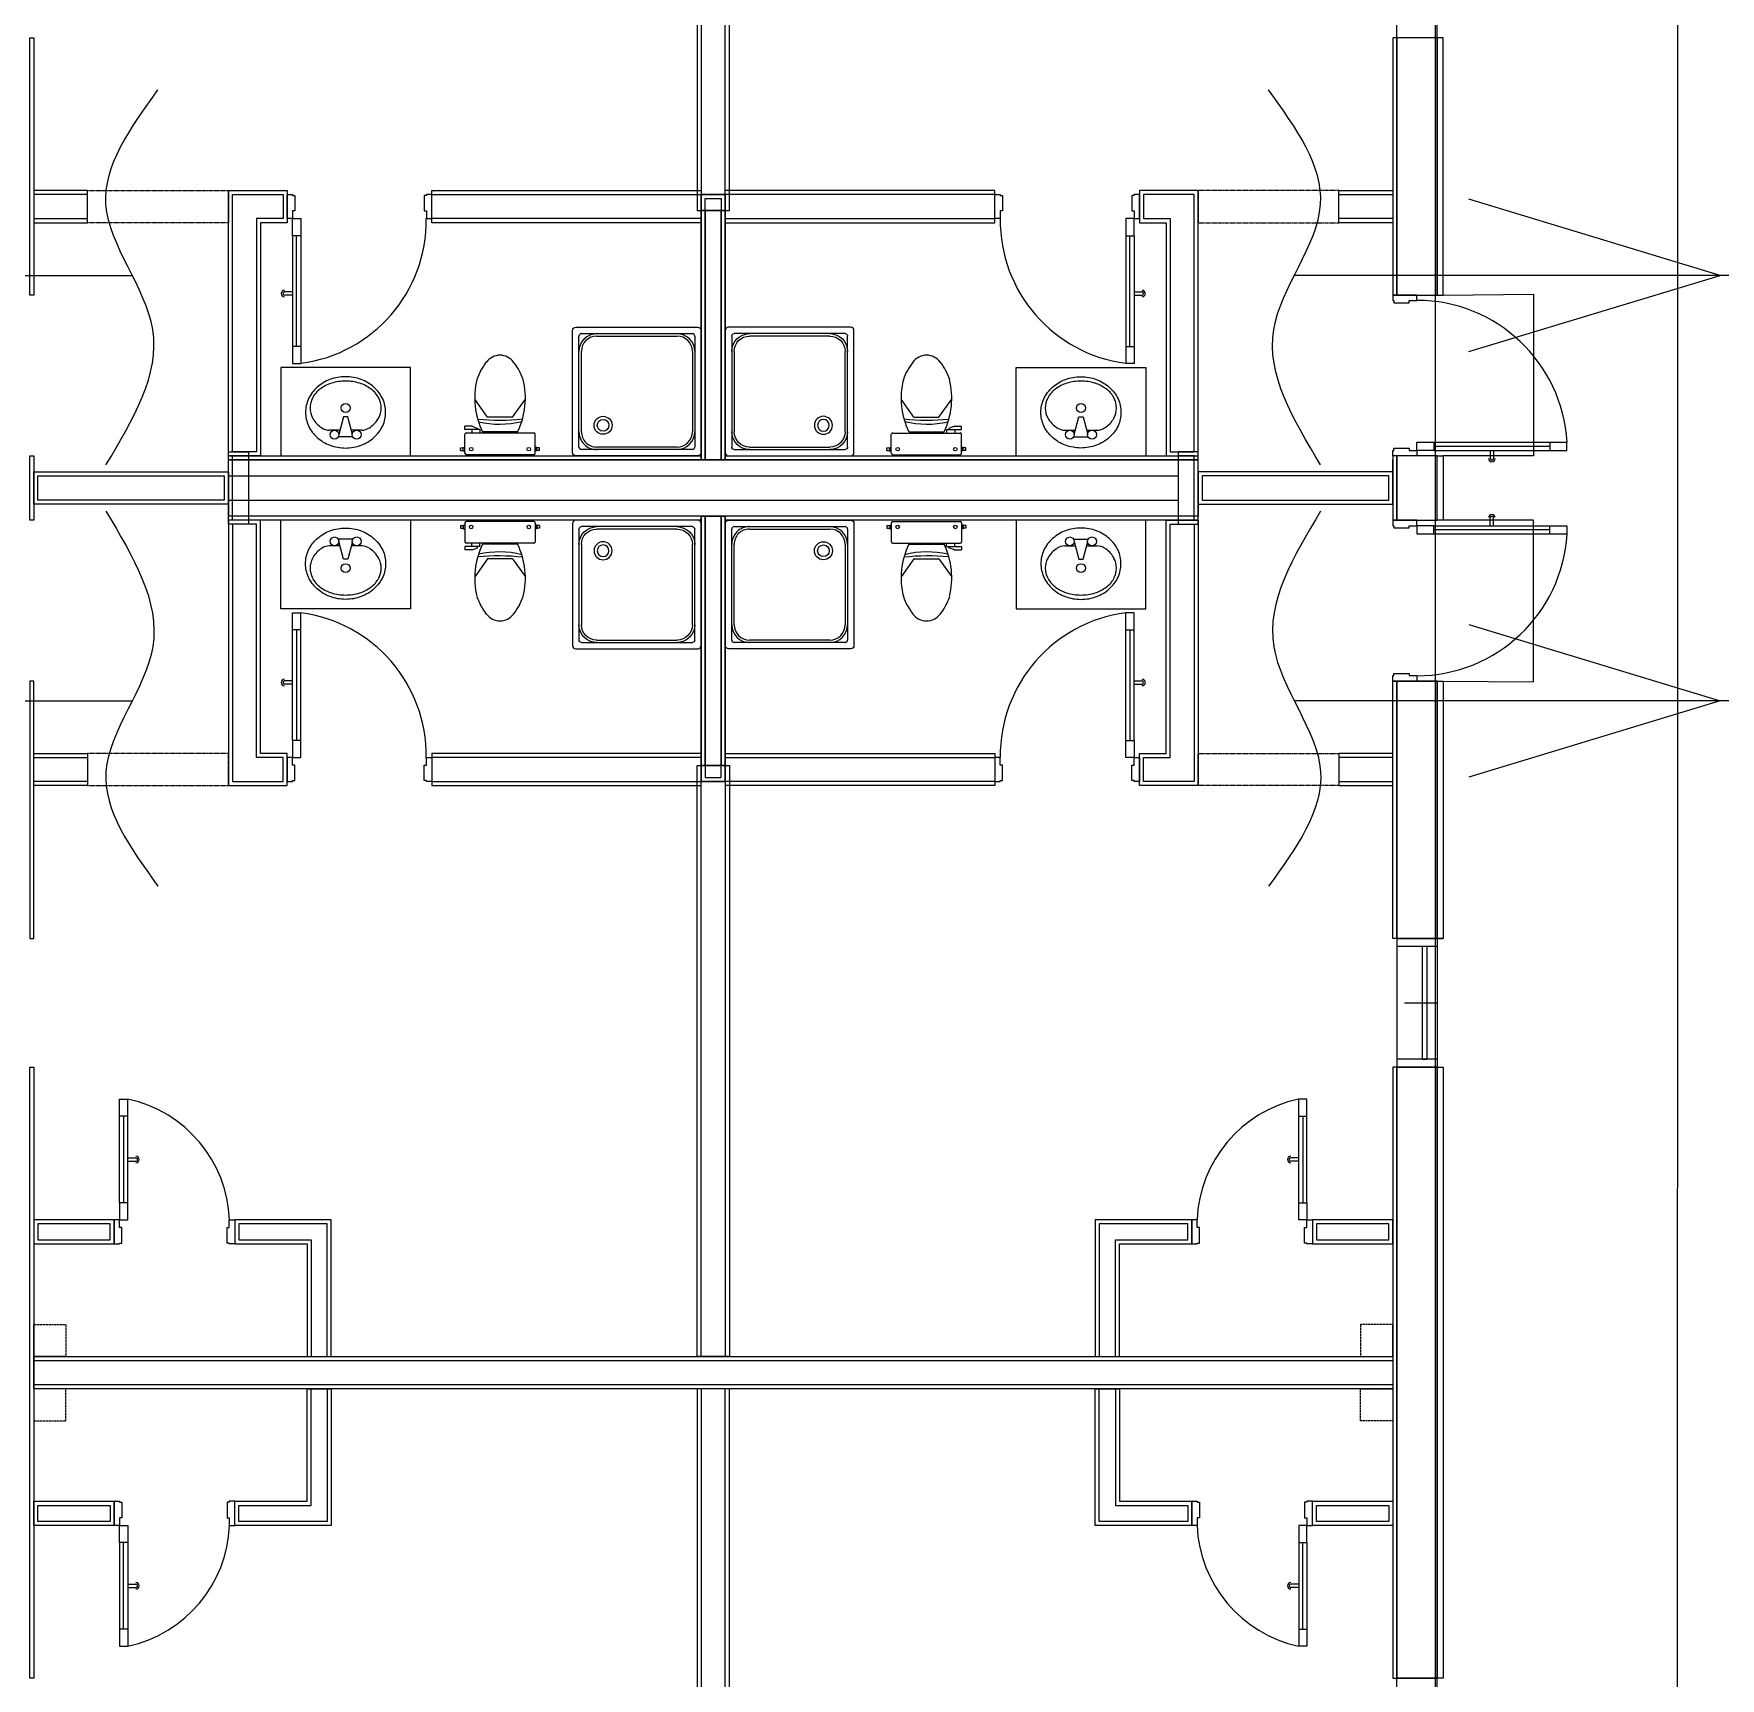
# Model space of a CAD drawing. Header units: metres. Extents: x 6917732 to 8046551, y 3602874 to 4094271.
# Drawn here: x 7251454 to 7261940, y 3937684 to 3947909 of the extents above; entities that cross this region are included whole.
import ezdxf

# ---------------------------------------------------------------- set-up
doc = ezdxf.new("R2010")
doc.units = ezdxf.units.M
doc.header["$LTSCALE"] = 0.5
doc.header["$MEASUREMENT"] = 0
for name, pattern in [('03000 - Plant Layout 1$0$CENTER2', [1.125, 0.75, -0.125, 0.125, -0.125]), ('GRF$0$DASHED2', [0.375, 0.25, -0.125]), ('HIDDEN2', [4.7625, 3.175, -1.5875])]:
    doc.linetypes.add(name, pattern=pattern)
doc.layers.get('0').update_dxf_attribs({"linetype": 'CONTINUOUS'})
for name, color, linetype, lineweight in [('AN-leg', 50, 'CONTINUOUS', 20), ('CI-PED-FOOTPATH', 44, 'CONTINUOUS', 0), ('GRF$0$AR-FLOORTILES', 8, 'CONTINUOUS', 13), ('GRF$0$AR-FLR (0.2)-Flooring Line', 86, 'CONTINUOUS', 5), ('GRF$0$AR-G-FURN (0.18)-Loose furniture', 40, 'CONTINUOUS', 9), ('GRF$0$AR-P-WLI (0.25)-Internal Lining', 7, 'CONTINUOUS', 35), ('GRF$0$AR-P-WLX (0.25)-External wall', 3, 'CONTINUOUS', 35), ('Sewer Line', 4, 'CONTINUOUS', 25)]:
    doc.layers.add(name, color=color, linetype=linetype, lineweight=lineweight)
for name, color, linetype in [('CI-CEN', 1, '03000 - Plant Layout 1$0$CENTER2'), ('GRF$0$AR-G-HAT (0.2)-Hatching for walls', 8, 'CONTINUOUS'), ('GRF$0$AR-P-FRM (0.2)-Door', 20, 'CONTINUOUS'), ('GRF$0$AR-P-FRM (0.2)-window', 20, 'CONTINUOUS'), ('GRF$0$AR-P-SANT (0.25)-Sanitory', 4, 'CONTINUOUS'), ('RD-TXT', 7, 'CONTINUOUS')]:
    doc.layers.add(name, color=color, linetype=linetype)
doc.layers.get('CI-CEN').off()

# ---------------------------------------------------------------- blocks, each defined once
blk = doc.blocks.new('GRF$0$Bañ17 80x80')
at = {"color": 15, "lineweight": 0}
for p, q in [((0.05, 0.065), (0.05, 0.755)), ((0.065, 0.77), (0.755, 0.77)), ((0.16, 0.755), (0.66, 0.755)), ((0.77, 0.755), (0.77, 0.065)), ((0.065, 0.16), (0.065, 0.66)), ((0.755, 0.66), (0.755, 0.16)), ((0.755, 0.05), (0.065, 0.05)), ((0.66, 0.065), (0.16, 0.065))]:
    blk.add_line(p, q, dxfattribs=at)
blk.add_lwpolyline([(0.01, 0.79, -0.414214), (0.03, 0.81), (0.79, 0.81, -0.414214), (0.81, 0.79), (0.81, 0.03, -0.414214), (0.79, 0.01), (0.03, 0.01, -0.414214), (0.01, 0.03)], format="xyb", close=True, dxfattribs=at)
for radius in [0.056, 0.0366]:
    blk.add_circle((0.2, 0.2), radius, dxfattribs=at)
for centre, radius, start, end in [((0.16, 0.66), 0.11, 90, 180), ((0.065, 0.755), 0.015, 90, 180), ((0.16, 0.66), 0.095, 90, 180), ((0.66, 0.66), 0.11, 0, 90), ((0.66, 0.66), 0.095, 0, 90), ((0.755, 0.755), 0.015, 0, 90), ((0.16, 0.16), 0.11, 180, 270), ((0.16, 0.16), 0.095, 180, 270), ((0.66, 0.16), 0.11, 270, 0), ((0.66, 0.16), 0.095, 270, 0), ((0.065, 0.065), 0.015, 180, 270), ((0.755, 0.065), 0.015, 270, 0)]:
    blk.add_arc(centre, radius, start, end, dxfattribs=at)
blk = doc.blocks.new('fghg')
at = {"color": 15, "lineweight": 0, "elevation": 0}
for points in [[(25675, 3715), (25675, 4050), (25875, 4050), (25875, 3715)], [(29375, 3715), (29375, 4050), (29175, 4050), (29175, 3715)], [(25675, -4065), (25675, -4400), (25875, -4400), (25875, -4065)], [(29375, -4065), (29375, -4400), (29175, -4400), (29175, -4065)]]:
    blk.add_lwpolyline(points, close=True, dxfattribs=at)
at = {"color": 15, "linetype": 'GRF$0$DASHED2', "lineweight": 0, "ltscale": 4, "elevation": 0}
for points in [[(25875, 3715), (25675, 3715), (25675, 2840), (25875, 2840)], [(29175, 3715), (29375, 3715), (29375, 2840), (29175, 2840)], [(25875, -4065), (25675, -4065), (25675, -3190), (25875, -3190)], [(29175, -4065), (29375, -4065), (29375, -3190), (29175, -3190)]]:
    blk.add_lwpolyline(points, close=True, dxfattribs=at)
at = {"layer": 'GRF$0$AR-FLOORTILES', "color": 15, "lineweight": 0, "elevation": 0}
blk.add_lwpolyline([(24725, -4675), (24725, -4713)], dxfattribs=at)
at = {"layer": 'GRF$0$AR-FLR (0.2)-Flooring Line', "color": 15, "lineweight": 0, "ltscale": 0.25, "elevation": 0}
for points in [[(26325, -4713), (26320, -5275), (27325, -5275), (27325, -4713)], [(28725, -4713), (28730, -5275), (27725, -5275), (27725, -4713)]]:
    blk.add_lwpolyline(points, dxfattribs=at)
at = {"layer": 'GRF$0$AR-G-FURN (0.18)-Loose furniture', "color": 15, "linetype": 'GRF$0$DASHED2', "lineweight": 0, "ltscale": 50, "elevation": 0}
for points in [[(21725, 3850), (21925, 3850), (21925, 4050), (21725, 4050)], [(22325, 3850), (22125, 3850), (22125, 4050), (22325, 4050)], [(21725, -4200), (21925, -4200), (21925, -4400), (21725, -4400)], [(22325, -4200), (22125, -4200), (22125, -4400), (22325, -4400)]]:
    blk.add_lwpolyline(points, close=True, dxfattribs=at)
at = {"layer": 'GRF$0$AR-G-HAT (0.2)-Hatching for walls', "color": 15, "lineweight": 0, "elevation": 0}
for points in [[(25700, 3715), (25700, 4050), (25850, 4050), (25850, 3715)], [(29350, 3715), (29350, 4050), (29200, 4050), (29200, 3715)], [(25700, -4065), (25700, -4400), (25850, -4400), (25850, -4065)], [(29350, -4065), (29350, -4400), (29200, -4400), (29200, -4065)]]:
    blk.add_lwpolyline(points, close=True, dxfattribs=at)
at = {"layer": 'GRF$0$AR-G-HAT (0.2)-Hatching for walls', "color": 15, "linetype": 'Continuous', "lineweight": 0, "ltscale": 0.1, "elevation": 0}
for points in [[(27325, 2815), (27725, 2815), (27725, 2715), (27325, 2715)], [(27325, -3165), (27725, -3165), (27725, -3065), (27325, -3065)]]:
    blk.add_lwpolyline(points, close=True, dxfattribs=at)
at = {"layer": 'GRF$0$AR-P-FRM (0.2)-Door', "color": 15, "lineweight": 0}
for p, q in [((20431, 3516, 0), (20325, 3516, 0)), ((20325, 3516, 0), (20325, 3465, 0)), ((20431, 3465, 0), (20325, 3465, 0)), ((20969, 3516, 0), (20431, 3516, 0)), ((20431, 3465, 0), (20431, 3516, 0)), ((20431, 3491, 0), (20969, 3491, 0)), ((20969, 3465, 0), (20431, 3465, 0)), ((20969, 3465, 0), (20969, 3516, 0)), ((20969, 3516, 0), (21075, 3516, 0)), ((21075, 3465, 0), (20969, 3465, 0)), ((21075, 3550, 0), (21225, 3550, 0)), ((21075, 3516, 0), (21075, 3550, 0)), ((21123, 3516, 0), (21075, 3516, 0)), ((21075, 3516, 0), (21075, 3465, 0)), ((21123, 3502, 0), (21123, 3516, 0)), ((21219, 3502, 0), (21123, 3502, 0)), ((21225, 3516, 0), (21219, 3516, 0)), ((21219, 3516, 0), (21219, 3502, 0)), ((21225, 3550, 0), (21225, 3516, 0)), ((22975, 3550, 0), (22825, 3550, 0)), ((22825, 3550, 0), (22825, 3516, 0)), ((22825, 3516, 0), (22831, 3516, 0)), ((22831, 3516, 0), (22831, 3502, 0)), ((22831, 3502, 0), (22927, 3502, 0)), ((22927, 3502, 0), (22927, 3516, 0)), ((22927, 3516, 0), (22975, 3516, 0)), ((22975, 3516, 0), (22975, 3550, 0)), ((22975, 3516, 0), (22975, 3465, 0)), ((23081, 3516, 0), (22975, 3516, 0)), ((22975, 3465, 0), (23081, 3465, 0)), ((23081, 3516, 0), (23619, 3516, 0)), ((23081, 3465, 0), (23081, 3516, 0)), ((23619, 3491, 0), (23081, 3491, 0)), ((23081, 3465, 0), (23619, 3465, 0)), ((23619, 3516, 0), (23725, 3516, 0)), ((23619, 3465, 0), (23619, 3516, 0)), ((23619, 3465, 0), (23725, 3465, 0)), ((23725, 3516, 0), (23725, 3465, 0)), ((25850, 2475, 0), (25700, 2475, 0)), ((25700, 2475, 0), (25700, 2441, 0)), ((25700, 2441, 0), (25706, 2441, 0)), ((25706, 2441, 0), (25706, 2427, 0)), ((25706, 2427, 0), (25802, 2427, 0)), ((25802, 2427, 0), (25802, 2441, 0)), ((25802, 2441, 0), (25850, 2441, 0)), ((25850, 2441, 0), (25850, 2475, 0)), ((25850, 2441, 0), (25850, 2390, 0)), ((25956, 2441, 0), (25850, 2441, 0)), ((25956, 2441, 0), (26644, 2441, 0)), ((25956, 2390, 0), (25956, 2441, 0)), ((26644, 2416, 0), (25956, 2416, 0)), ((26644, 2441, 0), (26750, 2441, 0)), ((26644, 2390, 0), (26644, 2441, 0)), ((26750, 2441, 0), (26750, 2390, 0)), ((28406, 2441, 0), (28300, 2441, 0)), ((28300, 2441, 0), (28300, 2390, 0)), ((29094, 2441, 0), (28406, 2441, 0)), ((28406, 2390, 0), (28406, 2441, 0)), ((28406, 2416, 0), (29094, 2416, 0)), ((29094, 2390, 0), (29094, 2441, 0)), ((29094, 2441, 0), (29200, 2441, 0)), ((29200, 2441, 0), (29200, 2475, 0)), ((29200, 2475, 0), (29350, 2475, 0)), ((29248, 2441, 0), (29200, 2441, 0)), ((29200, 2441, 0), (29200, 2390, 0)), ((29248, 2427, 0), (29248, 2441, 0)), ((29344, 2427, 0), (29248, 2427, 0)), ((29350, 2441, 0), (29344, 2441, 0)), ((29344, 2441, 0), (29344, 2427, 0)), ((29350, 2475, 0), (29350, 2441, 0)), ((25850, 2390, 0), (25956, 2390, 0)), ((25956, 2390, 0), (26644, 2390, 0)), ((26644, 2390, 0), (26750, 2390, 0)), ((28406, 2390, 0), (28300, 2390, 0)), ((29094, 2390, 0), (28406, 2390, 0)), ((29200, 2390, 0), (29094, 2390, 0)), ((25700, -2825, 0), (25700, -2791, 0)), ((25700, -2791, 0), (25706, -2791, 0)), ((25850, -2825, 0), (25700, -2825, 0)), ((25706, -2791, 0), (25706, -2777, 0)), ((25706, -2777, 0), (25802, -2777, 0)), ((25802, -2777, 0), (25802, -2791, 0)), ((25802, -2791, 0), (25850, -2791, 0)), ((25850, -2740, 0), (25956, -2740, 0)), ((25850, -2791, 0), (25850, -2740, 0)), ((25850, -2791, 0), (25850, -2825, 0)), ((25956, -2791, 0), (25850, -2791, 0)), ((25956, -2740, 0), (26644, -2740, 0)), ((25956, -2740, 0), (25956, -2791, 0)), ((26644, -2766, 0), (25956, -2766, 0)), ((25956, -2791, 0), (26644, -2791, 0)), ((26644, -2740, 0), (26750, -2740, 0)), ((26644, -2740, 0), (26644, -2791, 0)), ((26644, -2791, 0), (26750, -2791, 0)), ((26750, -2791, 0), (26750, -2740, 0)), ((28406, -2740, 0), (28300, -2740, 0)), ((28300, -2791, 0), (28300, -2740, 0)), ((28406, -2791, 0), (28300, -2791, 0)), ((29094, -2740, 0), (28406, -2740, 0)), ((28406, -2740, 0), (28406, -2791, 0)), ((28406, -2766, 0), (29094, -2766, 0)), ((29094, -2791, 0), (28406, -2791, 0)), ((29094, -2740, 0), (29094, -2791, 0)), ((29200, -2740, 0), (29094, -2740, 0)), ((29094, -2791, 0), (29200, -2791, 0)), ((29200, -2791, 0), (29200, -2740, 0)), ((29248, -2791, 0), (29200, -2791, 0)), ((29200, -2791, 0), (29200, -2825, 0)), ((29200, -2825, 0), (29350, -2825, 0)), ((29344, -2777, 0), (29248, -2777, 0)), ((29248, -2777, 0), (29248, -2791, 0)), ((29344, -2791, 0), (29344, -2777, 0)), ((29350, -2791, 0), (29344, -2791, 0)), ((29350, -2825, 0), (29350, -2791, 0)), ((20431, -3815, 0), (20325, -3815, 0)), ((20325, -3866, 0), (20325, -3815, 0)), ((20431, -3866, 0), (20325, -3866, 0)), ((20969, -3815, 0), (20431, -3815, 0)), ((20431, -3815, 0), (20431, -3866, 0)), ((20431, -3841, 0), (20969, -3841, 0)), ((20969, -3866, 0), (20431, -3866, 0)), ((20969, -3815, 0), (20969, -3866, 0)), ((21075, -3815, 0), (20969, -3815, 0)), ((20969, -3866, 0), (21075, -3866, 0)), ((21075, -3866, 0), (21075, -3815, 0)), ((21123, -3866, 0), (21075, -3866, 0)), ((21075, -3866, 0), (21075, -3900, 0)), ((21219, -3852, 0), (21123, -3852, 0)), ((21123, -3852, 0), (21123, -3866, 0)), ((21219, -3866, 0), (21219, -3852, 0)), ((21225, -3866, 0), (21219, -3866, 0)), ((21225, -3900, 0), (21225, -3866, 0)), ((22825, -3900, 0), (22825, -3866, 0)), ((22825, -3866, 0), (22831, -3866, 0)), ((22831, -3866, 0), (22831, -3852, 0)), ((22831, -3852, 0), (22927, -3852, 0)), ((22927, -3852, 0), (22927, -3866, 0)), ((22927, -3866, 0), (22975, -3866, 0)), ((22975, -3815, 0), (23081, -3815, 0)), ((22975, -3866, 0), (22975, -3815, 0)), ((22975, -3866, 0), (22975, -3900, 0)), ((23081, -3866, 0), (22975, -3866, 0)), ((23081, -3815, 0), (23619, -3815, 0)), ((23081, -3815, 0), (23081, -3866, 0)), ((23619, -3841, 0), (23081, -3841, 0)), ((23081, -3866, 0), (23619, -3866, 0)), ((23619, -3815, 0), (23725, -3815, 0)), ((23619, -3815, 0), (23619, -3866, 0)), ((23619, -3866, 0), (23725, -3866, 0)), ((23725, -3866, 0), (23725, -3815, 0)), ((21075, -3900, 0), (21225, -3900, 0)), ((22975, -3900, 0), (22825, -3900, 0)), ((27325, -4400, 0), (27291, -4400, 0)), ((27291, -4400, 0), (27291, -4406, 0)), ((27325, -4550, 0), (27325, -4400, 0)), ((27725, -4550, 0), (27725, -4400, 0)), ((27725, -4400, 0), (27759, -4400, 0)), ((27759, -4400, 0), (27759, -4406, 0)), ((27291, -4406, 0), (27277, -4406, 0)), ((27277, -4406, 0), (27277, -4502, 0)), ((27277, -4502, 0), (27291, -4502, 0)), ((27291, -4502, 0), (27291, -4550, 0)), ((27759, -4406, 0), (27773, -4406, 0)), ((27773, -4502, 0), (27759, -4502, 0)), ((27759, -4502, 0), (27759, -4550, 0)), ((27773, -4406, 0), (27773, -4502, 0)), ((27240, -4550, 0), (27240, -4656, 0)), ((27291, -4550, 0), (27240, -4550, 0)), ((27291, -4550, 0), (27325, -4550, 0)), ((27291, -4656, 0), (27291, -4550, 0)), ((27759, -4550, 0), (27725, -4550, 0)), ((27759, -4550, 0), (27810, -4550, 0)), ((27759, -4656, 0), (27759, -4550, 0)), ((27810, -4550, 0), (27810, -4656, 0)), ((27240, -4656, 0), (27240, -5377, 0)), ((27240, -4656, 0), (27291, -4656, 0)), ((27266, -5377, 0), (27266, -4656, 0)), ((27291, -4656, 0), (27291, -5377, 0)), ((27759, -4656, 0), (27759, -5377, 0)), ((27810, -4656, 0), (27759, -4656, 0)), ((27784, -5377, 0), (27784, -4656, 0)), ((27810, -4656, 0), (27810, -5377, 0)), ((27240, -5377, 0), (27240, -5483, 0)), ((27240, -5377, 0), (27291, -5377, 0)), ((27291, -5377, 0), (27291, -5483, 0)), ((27759, -5377, 0), (27759, -5483, 0)), ((27810, -5377, 0), (27759, -5377, 0)), ((27810, -5377, 0), (27810, -5483, 0)), ((27291, -5483, 0), (27240, -5483, 0)), ((27759, -5483, 0), (27810, -5483, 0))]:
    blk.add_line(p, q, dxfattribs=at)
at = {"layer": 'GRF$0$AR-P-FRM (0.2)-Door', "color": 15, "lineweight": 0, "elevation": 0}
for points in [[(20690, 3465), (20690, 3415)], [(20710, 3465), (20710, 3415)], [(23340, 3465), (23340, 3415)], [(23360, 3465), (23360, 3415)], [(26306, 2441), (26306, 2491)], [(26326, 2441), (26326, 2491)], [(28724, 2441), (28724, 2491)], [(28744, 2441), (28744, 2491)], [(26306, -2791), (26306, -2841)], [(26326, -2791), (26326, -2841)], [(28724, -2791), (28724, -2841)], [(28744, -2791), (28744, -2841)], [(20690, -3815), (20690, -3765)], [(20710, -3815), (20710, -3765)], [(23340, -3815), (23340, -3765)], [(23360, -3815), (23360, -3765)], [(27291, -5006), (27341, -5006)], [(27291, -5026), (27341, -5026)], [(27759, -5006), (27709, -5006)], [(27759, -5026), (27709, -5026)]]:
    blk.add_lwpolyline(points, dxfattribs=at)
for points in [[(21075, 2800), (21225, 2800), (21225, 2834), (21219, 2834), (21219, 2848), (21123, 2848), (21123, 2834), (21075, 2834)], [(22975, 2800), (22825, 2800), (22825, 2834), (22831, 2834), (22831, 2848), (22927, 2848), (22927, 2834), (22975, 2834)], [(25850, 1575), (25700, 1575), (25700, 1609), (25706, 1609), (25706, 1623), (25802, 1623), (25802, 1609), (25850, 1609)], [(29200, 1575), (29350, 1575), (29350, 1609), (29344, 1609), (29344, 1623), (29248, 1623), (29248, 1609), (29200, 1609)], [(25850, -1925), (25700, -1925), (25700, -1959), (25706, -1959), (25706, -1973), (25802, -1973), (25802, -1959), (25850, -1959)], [(29200, -1925), (29350, -1925), (29350, -1959), (29344, -1959), (29344, -1973), (29248, -1973), (29248, -1959), (29200, -1959)], [(21075, -3150), (21225, -3150), (21225, -3184), (21219, -3184), (21219, -3198), (21123, -3198), (21123, -3184), (21075, -3184)], [(22975, -3150), (22825, -3150), (22825, -3184), (22831, -3184), (22831, -3198), (22927, -3198), (22927, -3184), (22975, -3184)], [(26325, -4550), (26325, -4400), (26359, -4400), (26359, -4406), (26373, -4406), (26373, -4502), (26359, -4502), (26359, -4550)], [(28725, -4550), (28725, -4400), (28691, -4400), (28691, -4406), (28677, -4406), (28677, -4502), (28691, -4502), (28691, -4550)]]:
    blk.add_lwpolyline(points, close=True, dxfattribs=at)
at = {"layer": 'GRF$0$AR-P-FRM (0.2)-Door', "color": 15, "lineweight": 0}
for centre, radius, start, end in [((21108, 3634, 0), 802, 192.2351, 267.6169), ((22942, 3634, 0), 802, 272.3831, 347.7649), ((20700, 3415, 0), 20, 180, 0), ((20700, 3415, 0), 10, 180, 0), ((23350, 3415, 0), 20, 180, 0), ((23350, 3415, 0), 10, 180, 0), ((26316, 2491, 0), 20, 0, 180), ((26316, 2491, 0), 10, 0, 180), ((28734, 2491, 0), 20, 0, 180), ((28734, 2491, 0), 10, 0, 180), ((25860, 2506, 0), 897, 269.3552, 352.5446), ((29190, 2506, 0), 897, 187.4554, 270.6448), ((25860, -2856, 0), 897, 7.4554, 90.6448), ((29190, -2856, 0), 897, 89.3552, 172.5446), ((26316, -2841, 0), 20, 180, 0), ((26316, -2841, 0), 10, 180, 0), ((28734, -2841, 0), 20, 180, 0), ((28734, -2841, 0), 10, 180, 0), ((21108, -3984, 0), 802, 92.3831, 167.7649), ((22942, -3984, 0), 802, 12.2351, 87.6169), ((20700, -3765, 0), 20, 0, 180), ((20700, -3765, 0), 10, 0, 180), ((23350, -3765, 0), 20, 0, 180), ((23350, -3765, 0), 10, 0, 180), ((27294, -4549, 0), 936, 180.0742, 266.6527), ((27756, -4549, 0), 936, 273.3473, 359.9258), ((27341, -5016, 0), 20, 270, 90), ((27341, -5016, 0), 10, 270, 90), ((27709, -5016, 0), 20, 90, 270), ((27709, -5016, 0), 10, 90, 270)]:
    blk.add_arc(centre, radius, start, end, dxfattribs=at)
at = {"layer": 'GRF$0$AR-P-FRM (0.2)-window', "color": 15, "lineweight": 0}
for p, q in [((19325, -4425, 0), (20125, -4425, 0)), ((20125, -4675, 0), (20125, -4425, 0)), ((23925, -4675, 0), (23925, -4425, 0)), ((24725, -4425, 0), (23925, -4425, 0)), ((23975, -4675, 0), (23975, -4425, 0)), ((24325, -4472, 0), (24325, -4675, 0)), ((24675, -4675, 0), (24675, -4425, 0)), ((24725, -4675, 0), (24725, -4425, 0)), ((30325, -4675, 0), (30325, -4425, 0)), ((30325, -4425, 0), (31125, -4425, 0)), ((24675, -4582, 0), (23975, -4582, 0)), ((23975, -4582, 0), (23975, -4612, 0)), ((24675, -4612, 0), (23975, -4612, 0)), ((19325, -4675, 0), (20125, -4675, 0)), ((24725, -4675, 0), (23925, -4675, 0)), ((30325, -4675, 0), (31125, -4675, 0))]:
    blk.add_line(p, q, dxfattribs=at)
at = {"layer": 'GRF$0$AR-P-SANT (0.25)-Sanitory', "color": 15, "lineweight": 0}
for p, q in [((27165, 2146, 0), (27165, 2212, 0)), ((27885, 2146, 0), (27885, 2212, 0)), ((27082, 2125, 0), (27193, 2153, 0)), ((27082, 2097, 0), (27082, 2125, 0)), ((27207, 2069, 0), (27207, 2153, 0)), ((27843, 2069, 0), (27843, 2153, 0)), ((27968, 2125, 0), (27857, 2153, 0)), ((27968, 2097, 0), (27968, 2125, 0)), ((27193, 2069, 0), (27082, 2097, 0)), ((27165, 2010, 0), (27165, 2076, 0)), ((27857, 2069, 0), (27968, 2097, 0)), ((27885, 2010, 0), (27885, 2076, 0)), ((27141, 1324, 0), (27141, 1369, 0)), ((27161, 1369, 0), (27141, 1369, 0)), ((27161, 1276, 0), (27161, 1369, 0)), ((27309, 1369, 0), (27191, 1369, 0)), ((27294, 1379, 0), (27272, 1379, 0)), ((27272, 1379, 0), (27272, 1370, 0)), ((27294, 1370, 0), (27272, 1370, 0)), ((27292, 1396, 0), (27275, 1396, 0)), ((27275, 1396, 0), (27275, 1379, 0)), ((27292, 1396, 0), (27292, 1379, 0)), ((27294, 1379, 0), (27294, 1370, 0)), ((27741, 1369, 0), (27859, 1369, 0)), ((27756, 1379, 0), (27778, 1379, 0)), ((27756, 1379, 0), (27756, 1370, 0)), ((27756, 1370, 0), (27778, 1370, 0)), ((27758, 1396, 0), (27775, 1396, 0)), ((27758, 1396, 0), (27758, 1379, 0)), ((27775, 1396, 0), (27775, 1379, 0)), ((27778, 1379, 0), (27778, 1370, 0)), ((27889, 1276, 0), (27889, 1369, 0)), ((27889, 1369, 0), (27909, 1369, 0)), ((27909, 1324, 0), (27909, 1369, 0)), ((27084, 1228, 0), (26973, 1308, 0)), ((27141, 1324, 0), (27154, 1290, 0)), ((27154, 1290, 0), (27161, 1290, 0)), ((27161, 1327, 0), (27183, 1327, 0)), ((27161, 1276, 0), (27183, 1276, 0)), ((27176, 1042, 0), (27176, 1260, 0)), ((27183, 941, 0), (27183, 1360, 0)), ((27318, 941, 0), (27318, 1360, 0)), ((27732, 941, 0), (27732, 1360, 0)), ((27867, 941, 0), (27867, 1360, 0)), ((27889, 1327, 0), (27867, 1327, 0)), ((27889, 1276, 0), (27867, 1276, 0)), ((27874, 1042, 0), (27874, 1260, 0)), ((27896, 1290, 0), (27889, 1290, 0)), ((27909, 1324, 0), (27896, 1290, 0)), ((27966, 1228, 0), (28077, 1308, 0)), ((27084, 1073, 0), (27084, 1228, 0)), ((27966, 1073, 0), (27966, 1228, 0)), ((27084, 1073, 0), (26973, 993, 0)), ((27966, 1073, 0), (28077, 993, 0)), ((27309, 932, 0), (27191, 932, 0)), ((27272, 923, 0), (27272, 931, 0)), ((27294, 931, 0), (27272, 931, 0)), ((27294, 923, 0), (27272, 923, 0)), ((27275, 905, 0), (27275, 923, 0)), ((27292, 905, 0), (27275, 905, 0)), ((27292, 905, 0), (27292, 923, 0)), ((27294, 923, 0), (27294, 931, 0)), ((27741, 932, 0), (27859, 932, 0)), ((27756, 923, 0), (27756, 931, 0)), ((27756, 931, 0), (27778, 931, 0)), ((27756, 923, 0), (27778, 923, 0)), ((27758, 905, 0), (27758, 923, 0)), ((27758, 905, 0), (27775, 905, 0)), ((27775, 905, 0), (27775, 923, 0)), ((27778, 923, 0), (27778, 931, 0)), ((27275, -1255, 0), (27275, -1273, 0)), ((27292, -1255, 0), (27275, -1255, 0)), ((27292, -1255, 0), (27292, -1273, 0)), ((27758, -1255, 0), (27758, -1273, 0)), ((27758, -1255, 0), (27775, -1255, 0)), ((27775, -1255, 0), (27775, -1273, 0)), ((27084, -1423, 0), (26973, -1343, 0)), ((27183, -1291, 0), (27183, -1710, 0)), ((27309, -1282, 0), (27191, -1282, 0)), ((27272, -1273, 0), (27272, -1281, 0)), ((27294, -1273, 0), (27272, -1273, 0)), ((27294, -1281, 0), (27272, -1281, 0)), ((27294, -1273, 0), (27294, -1281, 0)), ((27318, -1291, 0), (27318, -1710, 0)), ((27732, -1291, 0), (27732, -1710, 0)), ((27741, -1282, 0), (27859, -1282, 0)), ((27756, -1273, 0), (27756, -1281, 0)), ((27756, -1273, 0), (27778, -1273, 0)), ((27756, -1281, 0), (27778, -1281, 0)), ((27778, -1273, 0), (27778, -1281, 0)), ((27867, -1291, 0), (27867, -1710, 0)), ((27966, -1423, 0), (28077, -1343, 0)), ((27084, -1423, 0), (27084, -1578, 0)), ((27176, -1392, 0), (27176, -1610, 0)), ((27874, -1392, 0), (27874, -1610, 0)), ((27966, -1423, 0), (27966, -1578, 0)), ((27084, -1578, 0), (26973, -1658, 0)), ((27141, -1674, 0), (27154, -1640, 0)), ((27141, -1674, 0), (27141, -1719, 0)), ((27154, -1640, 0), (27161, -1640, 0)), ((27161, -1626, 0), (27161, -1719, 0)), ((27161, -1626, 0), (27183, -1626, 0)), ((27161, -1677, 0), (27183, -1677, 0)), ((27889, -1626, 0), (27867, -1626, 0)), ((27889, -1677, 0), (27867, -1677, 0)), ((27889, -1626, 0), (27889, -1719, 0)), ((27896, -1640, 0), (27889, -1640, 0)), ((27909, -1674, 0), (27896, -1640, 0)), ((27909, -1674, 0), (27909, -1719, 0)), ((27966, -1578, 0), (28077, -1658, 0)), ((27161, -1719, 0), (27141, -1719, 0)), ((27309, -1719, 0), (27191, -1719, 0)), ((27294, -1720, 0), (27272, -1720, 0)), ((27272, -1729, 0), (27272, -1720, 0)), ((27294, -1729, 0), (27272, -1729, 0)), ((27275, -1746, 0), (27275, -1729, 0)), ((27292, -1746, 0), (27275, -1746, 0)), ((27292, -1746, 0), (27292, -1729, 0)), ((27294, -1729, 0), (27294, -1720, 0)), ((27741, -1719, 0), (27859, -1719, 0)), ((27756, -1720, 0), (27778, -1720, 0)), ((27756, -1729, 0), (27756, -1720, 0)), ((27756, -1729, 0), (27778, -1729, 0)), ((27758, -1746, 0), (27758, -1729, 0)), ((27758, -1746, 0), (27775, -1746, 0)), ((27775, -1746, 0), (27775, -1729, 0)), ((27778, -1729, 0), (27778, -1720, 0)), ((27889, -1719, 0), (27909, -1719, 0)), ((27165, -2360, 0), (27165, -2426, 0)), ((27885, -2360, 0), (27885, -2426, 0)), ((27193, -2419, 0), (27082, -2447, 0)), ((27082, -2447, 0), (27082, -2475, 0)), ((27082, -2475, 0), (27193, -2503, 0)), ((27165, -2496, 0), (27165, -2562, 0)), ((27207, -2419, 0), (27207, -2503, 0)), ((27843, -2419, 0), (27843, -2503, 0)), ((27857, -2419, 0), (27968, -2447, 0)), ((27968, -2475, 0), (27857, -2503, 0)), ((27885, -2496, 0), (27885, -2562, 0)), ((27968, -2447, 0), (27968, -2475, 0))]:
    blk.add_line(p, q, dxfattribs=at)
at = {"layer": 'GRF$0$AR-P-SANT (0.25)-Sanitory', "color": 15, "lineweight": 0, "elevation": 0}
for points in [[(27325, 1708), (26775, 1708), (26775, 2514), (27325, 2514)], [(27725, 1708), (28275, 1708), (28275, 2514), (27725, 2514)], [(27325, -2058), (26775, -2058), (26775, -2864), (27325, -2864)], [(27725, -2058), (28275, -2058), (28275, -2864), (27725, -2864)]]:
    blk.add_lwpolyline(points, dxfattribs=at)
for points in [[(27054, 2360, -0.109452), (27138, 2342, -0.102376), (27211, 2287, -0.093737), (27259, 2208, -0.088426), (27276, 2111, -0.088426), (27259, 2014, -0.093737), (27211, 1935, -0.102376), (27138, 1880, -0.109452), (27054, 1862, -0.109452), (26971, 1880, -0.102376), (26898, 1935, -0.093737), (26850, 2014, -0.088426), (26833, 2111, -0.088426), (26850, 2208, -0.093737), (26898, 2287, -0.102376), (26971, 2342, -0.109452)], [(27996, 2360, 0.109452), (27912, 2342, 0.102376), (27839, 2287, 0.093737), (27791, 2208, 0.088426), (27774, 2111, 0.088426), (27791, 2014, 0.093737), (27839, 1935, 0.102376), (27912, 1880, 0.109452), (27996, 1862, 0.109452), (28079, 1880, 0.102376), (28152, 1935, 0.093737), (28200, 2014, 0.088426), (28217, 2111, 0.088426), (28200, 2208, 0.093737), (28152, 2287, 0.102376), (28079, 2342, 0.109452)], [(27054, -2710, 0.109452), (27138, -2692, 0.102376), (27211, -2637, 0.093737), (27259, -2558, 0.088426), (27276, -2461, 0.088426), (27259, -2364, 0.093737), (27211, -2285, 0.102376), (27138, -2230, 0.109452), (27054, -2212, 0.109452), (26971, -2230, 0.102376), (26898, -2285, 0.093737), (26850, -2364, 0.088426), (26833, -2461, 0.088426), (26850, -2558, 0.093737), (26898, -2637, 0.102376), (26971, -2692, 0.109452)], [(27996, -2710, -0.109452), (27912, -2692, -0.102376), (27839, -2637, -0.093737), (27791, -2558, -0.088426), (27774, -2461, -0.088426), (27791, -2364, -0.093737), (27839, -2285, -0.102376), (27912, -2230, -0.109452), (27996, -2212, -0.109452), (28079, -2230, -0.102376), (28152, -2285, -0.093737), (28200, -2364, -0.088426), (28217, -2461, -0.088426), (28200, -2558, -0.093737), (28152, -2637, -0.102376), (28079, -2692, -0.109452)]]:
    blk.add_lwpolyline(points, format="xyb", close=True, dxfattribs=at)
at = {"layer": 'GRF$0$AR-P-SANT (0.25)-Sanitory', "color": 15, "lineweight": 0}
for centre, radius in [((27193, 2180, 0), 27.7), ((27857, 2180, 0), 27.7), ((27027, 2111, 0), 27.7), ((28023, 2111, 0), 27.7), ((27193, 2042, 0), 27.7), ((27857, 2042, 0), 27.7), ((27283, 1330, 0), 10.9), ((27767, 1330, 0), 10.9), ((27283, 972, 0), 10.9), ((27767, 972, 0), 10.9), ((27283, -1322, 0), 10.9), ((27767, -1322, 0), 10.9), ((27283, -1680, 0), 10.9), ((27767, -1680, 0), 10.9), ((27193, -2392, 0), 27.7), ((27857, -2392, 0), 27.7), ((27027, -2461, 0), 27.7), ((27193, -2530, 0), 27.7), ((27857, -2530, 0), 27.7), ((28023, -2461, 0), 27.7)]:
    blk.add_circle(centre, radius, dxfattribs=at)
for centre, radius, start, end in [((27052, 2161, 0), 179, 118.9112, 143.1301), ((27027, 2206, 0), 126, 90, 118.9112), ((27027, 2206, 0), 126, 61.0888, 90), ((27001, 2161, 0), 179, 36.8699, 61.0888), ((28049, 2161, 0), 179, 118.9112, 143.1301), ((28023, 2206, 0), 126, 90, 118.9112), ((28023, 2206, 0), 126, 61.0888, 90), ((27998, 2161, 0), 179, 36.8699, 61.0888), ((27092, 2131, 0), 229, 143.1301, 162.7421), ((26961, 2131, 0), 229, 33.9045, 36.8699), ((27082, 2212, 0), 83.1, 0, 33.9045), ((27968, 2212, 0), 83.1, 146.0955, 180), ((28089, 2131, 0), 229, 143.1301, 146.0955), ((27958, 2131, 0), 229, 17.2579, 36.8699), ((27155, 2111, 0), 295, 162.7421, 180), ((27155, 2111, 0), 295, 180, 197.2579), ((27895, 2111, 0), 295, 0, 17.2579), ((27895, 2111, 0), 295, 342.7421, 0), ((27092, 2091, 0), 229, 197.2579, 216.8699), ((27082, 2010, 0), 83.1, 327.7402, 0), ((27968, 2010, 0), 83.1, 180, 212.2598), ((27958, 2091, 0), 229, 323.1301, 342.7421), ((27052, 2061, 0), 179, 216.8699, 241.0888), ((27027, 2015, 0), 126, 241.0888, 270), ((27027, 2015, 0), 126, 270, 298.9112), ((27001, 2061, 0), 179, 298.9112, 327.7402), ((28049, 2061, 0), 179, 212.2598, 241.0888), ((28023, 2015, 0), 126, 241.0888, 270), ((28023, 2015, 0), 126, 270, 298.9112), ((27998, 2061, 0), 179, 298.9112, 323.1301), ((27191, 1360, 0), 8.73, 90, 180), ((27309, 1360, 0), 8.73, 0, 90), ((27741, 1360, 0), 8.73, 90, 180), ((27859, 1360, 0), 8.73, 0, 90), ((26980, 922, 0), 395, 109.2942, 127.2549), ((26965, 822, 0), 486, 64.2321, 103.6755), ((25776, 1162, 0), 1327, 353.4552, 5.5271), ((26553, 1155, 0), 575, 345.9276, 13.0204), ((28085, 822, 0), 486, 76.3245, 115.7679), ((28497, 1155, 0), 575, 166.9796, 194.0724), ((29274, 1162, 0), 1327, 174.4729, 186.5448), ((28070, 922, 0), 395, 52.7451, 70.7058), ((26804, 1151, 0), 105, 126.3794, 233.6206), ((28246, 1151, 0), 105, 306.3794, 53.6206), ((26986, 1382, 0), 399, 232.2382, 250.1051), ((28064, 1382, 0), 399, 289.8949, 307.7618), ((26965, 1479, 0), 486, 256.3245, 295.7679), ((28085, 1479, 0), 486, 244.2321, 283.6755), ((27191, 941, 0), 8.73, 180, 270), ((27309, 941, 0), 8.73, 270, 0), ((27741, 941, 0), 8.73, 180, 270), ((27859, 941, 0), 8.73, 270, 0), ((26986, -1732, 0), 399, 109.8949, 127.7618), ((26965, -1829, 0), 486, 64.2321, 103.6755), ((25776, -1512, 0), 1327, 354.4729, 6.5448), ((27191, -1291, 0), 8.73, 90, 180), ((27309, -1291, 0), 8.73, 0, 90), ((27741, -1291, 0), 8.73, 90, 180), ((27859, -1291, 0), 8.73, 0, 90), ((28085, -1829, 0), 486, 76.3245, 115.7679), ((29274, -1512, 0), 1327, 173.4552, 185.5271), ((28064, -1732, 0), 399, 52.2382, 70.1051), ((26804, -1501, 0), 105, 126.3794, 233.6206), ((26553, -1505, 0), 575, 346.9796, 14.0724), ((28497, -1505, 0), 575, 165.9276, 193.0204), ((28246, -1501, 0), 105, 306.3794, 53.6206), ((26980, -1272, 0), 395, 232.7451, 250.7058), ((26965, -1172, 0), 486, 256.3245, 295.7679), ((28085, -1172, 0), 486, 244.2321, 283.6755), ((28070, -1272, 0), 395, 289.2942, 307.2549), ((27191, -1710, 0), 8.73, 180, 270), ((27309, -1710, 0), 8.73, 270, 0), ((27741, -1710, 0), 8.73, 180, 270), ((27859, -1710, 0), 8.73, 270, 0), ((27092, -2441, 0), 229, 143.1301, 162.7421), ((27052, -2411, 0), 179, 118.9112, 143.1301), ((27027, -2365, 0), 126, 90, 118.9112), ((27027, -2365, 0), 126, 61.0888, 90), ((27001, -2411, 0), 179, 32.2598, 61.0888), ((28049, -2411, 0), 179, 118.9112, 147.7402), ((28023, -2365, 0), 126, 90, 118.9112), ((28023, -2365, 0), 126, 61.0888, 90), ((27998, -2411, 0), 179, 36.8699, 61.0888), ((27958, -2441, 0), 229, 17.2579, 36.8699), ((27155, -2461, 0), 295, 162.7421, 180), ((27082, -2360, 0), 83.1, 0, 32.2598), ((27968, -2360, 0), 83.1, 147.7402, 180), ((27895, -2461, 0), 295, 0, 17.2579), ((27155, -2461, 0), 295, 180, 197.2579), ((27895, -2461, 0), 295, 342.7421, 0), ((27092, -2481, 0), 229, 197.2579, 216.8699), ((27052, -2511, 0), 179, 216.8699, 241.0888), ((27001, -2511, 0), 179, 298.9112, 323.1301), ((26961, -2481, 0), 229, 323.1301, 326.0955), ((27082, -2562, 0), 83.1, 326.0955, 0), ((27968, -2562, 0), 83.1, 180, 213.9045), ((28089, -2481, 0), 229, 213.9045, 216.8699), ((28049, -2511, 0), 179, 216.8699, 241.0888), ((27998, -2511, 0), 179, 298.9112, 323.1301), ((27958, -2481, 0), 229, 323.1301, 342.7421), ((27027, -2556, 0), 126, 241.0888, 270), ((27027, -2556, 0), 126, 270, 298.9112), ((28023, -2556, 0), 126, 241.0888, 270), ((28023, -2556, 0), 126, 270, 298.9112)]:
    blk.add_arc(centre, radius, start, end, dxfattribs=at)
at = {"layer": 'GRF$0$AR-P-WLI (0.25)-Internal Lining', "color": 15, "lineweight": 0}
for p, q in [((21075, 3550, 0), (21075, 4050, 0)), ((21075, 4050, 0), (21225, 4050, 0)), ((21100, 3575, 0), (21100, 4025, 0)), ((21100, 4025, 0), (21200, 4025, 0)), ((21200, 4025, 0), (21200, 3575, 0)), ((21225, 4050, 0), (21225, 3550, 0)), ((21925, -4400, 0), (21925, 4050, 0)), ((21925, 4050, 0), (22125, 4050, 0)), ((21950, -4400, 0), (21950, 4050, 0)), ((21950, 4050, 0), (22100, 4050, 0)), ((22100, 4050, 0), (22100, -4400, 0)), ((22125, 4050, 0), (22125, -4400, 0)), ((22825, 4050, 0), (22825, 3550, 0)), ((22975, 4050, 0), (22825, 4050, 0)), ((22850, 4025, 0), (22850, 3575, 0)), ((22950, 4025, 0), (22850, 4025, 0)), ((22950, 3575, 0), (22950, 4025, 0)), ((22975, 3550, 0), (22975, 4050, 0)), ((21200, 3575, 0), (21100, 3575, 0)), ((22850, 3575, 0), (22950, 3575, 0)), ((21225, 3550, 0), (21075, 3550, 0)), ((22825, 3550, 0), (22975, 3550, 0)), ((21075, 2800, 0), (21225, 2800, 0)), ((21075, 2200, 0), (21075, 2800, 0)), ((21100, 2775, 0), (21200, 2775, 0)), ((21100, 2225, 0), (21100, 2775, 0)), ((21200, 2775, 0), (21200, 2325, 0)), ((21225, 2800, 0), (21225, 2350, 0)), ((22975, 2800, 0), (22825, 2800, 0)), ((22825, 2800, 0), (22825, 2350, 0)), ((22950, 2775, 0), (22850, 2775, 0)), ((22850, 2775, 0), (22850, 2325, 0)), ((22950, 2225, 0), (22950, 2775, 0)), ((22975, 2200, 0), (22975, 2800, 0)), ((21200, 2325, 0), (21925, 2325, 0)), ((21225, 2350, 0), (21925, 2350, 0)), ((21925, 2350, 0), (21925, 2200, 0)), ((21925, 2325, 0), (21925, 2225, 0)), ((22825, 2350, 0), (22125, 2350, 0)), ((22125, 2350, 0), (22125, 2200, 0)), ((22850, 2325, 0), (22125, 2325, 0)), ((22125, 2325, 0), (22125, 2225, 0)), ((21925, 2225, 0), (21100, 2225, 0)), ((22125, 2225, 0), (22950, 2225, 0)), ((21925, 2200, 0), (21075, 2200, 0)), ((22125, 2200, 0), (22975, 2200, 0)), ((25875, 1575, 0), (25675, 1575, 0)), ((25850, 1575, 0), (25700, 1575, 0)), ((29175, -100, 0), (29175, 1575, 0)), ((29175, 1575, 0), (29375, 1575, 0)), ((29200, -100, 0), (29200, 1575, 0)), ((29200, 1575, 0), (29350, 1575, 0)), ((29350, 1575, 0), (29350, -100, 0)), ((29375, 1575, 0), (29375, -100, 0)), ((21925, -75, 0), (18250, -75, 0)), ((21925, -100, 0), (18250, -100, 0)), ((21925, -275, 0), (21925, -75, 0)), ((21925, -250, 0), (21925, -100, 0)), ((22125, -75, 0), (25800, -75, 0)), ((22125, -275, 0), (22125, -75, 0)), ((22125, -100, 0), (25800, -100, 0)), ((22125, -250, 0), (22125, -100, 0)), ((25975, -100, 0), (25775, -100, 0)), ((25975, -100, 0), (25775, -100, 0)), ((25775, -100, 0), (25975, -100, 0)), ((25800, -75, 0), (25800, -275, 0)), ((25800, -100, 0), (25800, -250, 0)), ((25950, -100, 0), (25800, -100, 0)), ((27350, -100, 0), (25800, -100, 0)), ((25800, -100, 0), (25800, -250, 0)), ((25950, -100, 0), (25800, -100, 0)), ((25800, -100, 0), (25950, -100, 0)), ((27350, -250, 0), (27350, -100, 0)), ((27700, -250, 0), (27700, -100, 0)), ((27700, -100, 0), (29250, -100, 0)), ((27700, -250, 0), (27700, -100, 0)), ((27700, -250, 0), (27700, -100, 0)), ((29075, -100, 0), (29275, -100, 0)), ((29075, -100, 0), (29275, -100, 0)), ((29275, -100, 0), (29075, -100, 0)), ((29100, -100, 0), (29250, -100, 0)), ((29100, -100, 0), (29250, -100, 0)), ((29250, -100, 0), (29100, -100, 0)), ((32925, -75, 0), (29250, -75, 0)), ((29250, -75, 0), (29250, -275, 0)), ((32925, -100, 0), (29250, -100, 0)), ((29250, -100, 0), (29250, -250, 0)), ((29250, -100, 0), (29250, -250, 0)), ((29250, -100, 0), (29250, -250, 0)), ((27350, -125, 0), (25800, -125, 0)), ((25800, -125, 0), (25800, -225, 0)), ((27350, -225, 0), (27350, -125, 0)), ((27700, -225, 0), (27700, -125, 0)), ((27700, -125, 0), (29250, -125, 0)), ((27700, -225, 0), (27700, -125, 0)), ((27700, -225, 0), (27700, -125, 0)), ((29250, -125, 0), (29250, -225, 0)), ((29250, -125, 0), (29250, -225, 0)), ((18250, -250, 0), (21925, -250, 0)), ((18250, -275, 0), (21925, -275, 0)), ((25800, -250, 0), (22125, -250, 0)), ((25800, -275, 0), (22125, -275, 0)), ((25675, -1925, 0), (25675, -250, 0)), ((25700, -1925, 0), (25700, -250, 0)), ((25775, -250, 0), (25975, -250, 0)), ((25775, -250, 0), (25975, -250, 0)), ((25800, -225, 0), (27350, -225, 0)), ((25800, -250, 0), (25950, -250, 0)), ((25800, -250, 0), (27350, -250, 0)), ((25800, -250, 0), (25950, -250, 0)), ((25850, -250, 0), (25850, -1925, 0)), ((25875, -250, 0), (25875, -1925, 0)), ((27325, -3190, 0), (27325, -250, 0)), ((27350, -3065, 0), (27350, -250, 0)), ((29250, -225, 0), (27700, -225, 0)), ((29250, -250, 0), (27700, -250, 0)), ((27700, -250, 0), (27700, -3190, 0)), ((27725, -250, 0), (27725, -3190, 0)), ((29275, -250, 0), (29075, -250, 0)), ((29275, -250, 0), (29075, -250, 0)), ((29250, -250, 0), (29100, -250, 0)), ((29250, -250, 0), (29100, -250, 0)), ((29175, -250, 0), (29175, -1925, 0)), ((29200, -250, 0), (29200, -1925, 0)), ((29250, -250, 0), (32925, -250, 0)), ((29250, -275, 0), (32925, -275, 0)), ((29350, -1925, 0), (29350, -250, 0)), ((29375, -1925, 0), (29375, -250, 0)), ((25875, -1925, 0), (25675, -1925, 0)), ((25850, -1925, 0), (25700, -1925, 0)), ((29175, -1925, 0), (29375, -1925, 0)), ((29200, -1925, 0), (29350, -1925, 0)), ((21075, -3150, 0), (21075, -2550, 0)), ((21075, -2550, 0), (21925, -2550, 0)), ((21100, -3125, 0), (21100, -2575, 0)), ((21100, -2575, 0), (21925, -2575, 0)), ((21925, -2550, 0), (21925, -2700, 0)), ((21925, -2575, 0), (21925, -2675, 0)), ((22975, -2550, 0), (22125, -2550, 0)), ((22125, -2550, 0), (22125, -2700, 0)), ((22950, -2575, 0), (22125, -2575, 0)), ((22125, -2575, 0), (22125, -2675, 0)), ((22950, -3125, 0), (22950, -2575, 0)), ((22975, -3150, 0), (22975, -2550, 0)), ((21200, -2675, 0), (21200, -3125, 0)), ((21925, -2675, 0), (21200, -2675, 0)), ((21225, -2700, 0), (21225, -3150, 0)), ((21925, -2700, 0), (21225, -2700, 0)), ((22125, -2675, 0), (22850, -2675, 0)), ((22125, -2700, 0), (22825, -2700, 0)), ((22825, -2700, 0), (22825, -3150, 0)), ((22850, -2675, 0), (22850, -3125, 0)), ((21200, -3125, 0), (21100, -3125, 0)), ((22850, -3125, 0), (22950, -3125, 0)), ((21225, -3150, 0), (21075, -3150, 0)), ((22825, -3150, 0), (22975, -3150, 0)), ((21075, -4400, 0), (21075, -3900, 0)), ((21075, -3900, 0), (21225, -3900, 0)), ((21100, -4375, 0), (21100, -3925, 0)), ((21100, -3925, 0), (21200, -3925, 0)), ((21200, -3925, 0), (21200, -4375, 0)), ((21225, -3900, 0), (21225, -4400, 0)), ((22825, -3900, 0), (22825, -4400, 0)), ((22975, -3900, 0), (22825, -3900, 0)), ((22850, -3925, 0), (22850, -4375, 0)), ((22950, -3925, 0), (22850, -3925, 0)), ((22950, -4375, 0), (22950, -3925, 0)), ((22975, -4400, 0), (22975, -3900, 0)), ((21225, -4400, 0), (21075, -4400, 0)), ((21200, -4375, 0), (21100, -4375, 0)), ((22125, -4400, 0), (21925, -4400, 0)), ((22100, -4400, 0), (21950, -4400, 0)), ((22825, -4400, 0), (22975, -4400, 0)), ((22850, -4375, 0), (22950, -4375, 0))]:
    blk.add_line(p, q, dxfattribs=at)
at = {"layer": 'GRF$0$AR-P-WLI (0.25)-Internal Lining', "color": 15, "lineweight": 5}
for p, q in [((27325, -100, 0), (27325, 2840, 0)), ((27350, -100, 0), (27350, 2840, 0)), ((27700, 2840, 0), (27700, -100, 0)), ((27725, 2840, 0), (27725, -100, 0)), ((25675, 1575, 0), (25675, -100, 0)), ((25700, 1575, 0), (25700, -100, 0)), ((25850, -100, 0), (25850, 1575, 0)), ((25875, -100, 0), (25875, 1575, 0))]:
    blk.add_line(p, q, dxfattribs=at)
at = {"layer": 'GRF$0$AR-P-WLI (0.25)-Internal Lining', "color": 15, "lineweight": 0, "ltscale": 0.25}
for p, q in [((27350, -3190, 0), (27350, 2840, 0)), ((27450, 2840, 0), (27350, 2840, 0)), ((27450, 2840, 0), (27450, -3065, 0)), ((27600, 2840, 0), (27600, -3065, 0)), ((27600, 2840, 0), (27700, 2840, 0)), ((27700, -3190, 0), (27700, 2840, 0)), ((29250, -100, 0), (29250, -250, 0)), ((27450, -3190, 0), (27350, -3190, 0)), ((27600, -3190, 0), (27700, -3190, 0)), ((27600, -4400, 0), (27700, -4400, 0))]:
    blk.add_line(p, q, dxfattribs=at)
at = {"layer": 'GRF$0$AR-P-WLI (0.25)-Internal Lining', "color": 15, "lineweight": 0, "elevation": 0}
for points in [[(27525, 2840), (27425, 2840), (27425, 4050), (27625, 4050), (27625, 2840)], [(27525, 2865), (27450, 2865), (27450, 4025), (27600, 4025), (27600, 2865)], [(27300, 2840), (27750, 2840), (27750, 2715), (27300, 2715)], [(25700, 2500), (25850, 2500), (25850, 2665), (27300, 2665), (27300, 2815), (25700, 2815)], [(29350, 2500), (29200, 2500), (29200, 2665), (27750, 2665), (27750, 2815), (29350, 2815)], [(27350, -250), (25700, -250), (25700, -100), (27350, -100)], [(27350, -250), (25800, -250), (25800, -100), (27350, -100)], [(27700, -250), (29250, -250), (29250, -100), (27700, -100)], [(27700, -250), (29350, -250), (29350, -100), (27700, -100)], [(27350, -225), (25800, -225), (25800, -125), (27350, -125)], [(27700, -225), (29250, -225), (29250, -125), (27700, -125)], [(25700, -2850), (25850, -2850), (25850, -3015), (27300, -3015), (27300, -3165), (25700, -3165)], [(29350, -2850), (29200, -2850), (29200, -3015), (27750, -3015), (27750, -3165), (29350, -3165)], [(27300, -3190), (27750, -3190), (27750, -3065), (27300, -3065)], [(27525, -3190), (27425, -3190), (27425, -4400), (27625, -4400), (27625, -3190)], [(27525, -3215), (27450, -3215), (27450, -4375), (27600, -4375), (27600, -3215)]]:
    blk.add_lwpolyline(points, close=True, dxfattribs=at)
for points in [[(25675, 2475), (25875, 2475), (25875, 2640), (27325, 2640), (27325, 2840), (25675, 2840), (25675, 2475)], [(29375, 2475), (29175, 2475), (29175, 2640), (27725, 2640), (27725, 2840), (29375, 2840), (29375, 2475)], [(25675, -2825), (25875, -2825), (25875, -2990), (27325, -2990), (27325, -3190), (25675, -3190), (25675, -2825)], [(29375, -2825), (29175, -2825), (29175, -2990), (27725, -2990), (27725, -3190), (29375, -3190), (29375, -2825)]]:
    blk.add_lwpolyline(points, dxfattribs=at)
at = {"layer": 'GRF$0$AR-P-WLI (0.25)-Internal Lining', "color": 15, "lineweight": 0, "ltscale": 0.25, "elevation": 0}
for points in [[(27350, -100), (25700, -100), (25700, -250), (27350, -250)], [(27700, -100), (29350, -100), (29350, -250), (27700, -250)], [(27350, -125), (25725, -125), (25725, -225), (27350, -225)], [(27700, -125), (29325, -125), (29325, -225), (27700, -225)]]:
    blk.add_lwpolyline(points, dxfattribs=at)
at = {"layer": 'GRF$0$AR-P-WLX (0.25)-External wall', "color": 15, "lineweight": 0}
blk.add_line((23925, -4425, 0), (23925, -4675, 0), dxfattribs=at)
at = {"layer": 'GRF$0$AR-P-WLX (0.25)-External wall', "color": 15, "lineweight": 0, "elevation": 0}
for points in [[(20125, 4050), (20125, 4075), (23925, 4075), (23925, 4050)], [(27325, 4050), (27325, 4075), (27725, 4075), (27725, 4050)], [(28725, 4050), (28725, 4075), (30325, 4075), (30325, 4050)], [(23925, -4400), (20125, -4400), (20125, -4425), (23925, -4425)], [(27325, -4400), (27325, -4425), (27725, -4425), (27725, -4400)], [(20125, -4425), (20125, -4675), (23925, -4675), (23925, -4425)], [(26325, -4425), (26325, -4675), (24725, -4675), (24725, -4425)], [(28725, -4425), (28725, -4675), (30325, -4675), (30325, -4425)], [(20125, -4713), (20125, -4675), (23925, -4675), (23925, -4713)], [(24725, -4713), (24725, -4675), (26325, -4675), (26325, -4713)], [(27725, -4713), (27325, -4713), (27325, -4675), (27725, -4675)], [(30325, -4713), (30325, -4675), (28725, -4675), (28725, -4713)]]:
    blk.add_lwpolyline(points, close=True, dxfattribs=at)
for points in [[(26325, 4050), (26325, 4075), (24725, 4075), (24725, 4050), (26325, 4050)], [(26325, -4400), (26325, -4425), (24725, -4425), (24725, -4400), (26325, -4400)], [(28725, -4400), (28725, -4425), (30325, -4425), (30325, -4400), (28725, -4400)], [(23925, -4425), (20125, -4425)], [(23925, -4675), (20125, -4675), (20125, -4425)], [(26325, -4675), (26325, -4425), (24725, -4425), (24725, -4675), (26325, -4675)], [(27725, -4675), (27725, -4425), (27325, -4425), (27325, -4675), (27725, -4675)], [(27325, -4425), (27725, -4425)]]:
    blk.add_lwpolyline(points, dxfattribs=at)
at = {"layer": 'GRF$0$AR-P-SANT (0.25)-Sanitory', "color": 15, "lineweight": 0, "yscale": 1000, "zscale": 1000}
for p, xscale, rotation in [((27335, 710, 0), -1000, 90), ((27715, 710, 0), 1000, 270), ((27335, -1060, 0), 1000, 90), ((27715, -1060, 0), -1000, 270)]:
    blk.add_blockref('GRF$0$Bañ17 80x80', p, dxfattribs=dict(at, xscale=xscale, rotation=rotation))
blk = doc.blocks.new('sdsxdc')
at = {"layer": 'CI-PED-FOOTPATH', "color": 15, "lineweight": 0, "elevation": 0}
blk.add_lwpolyline([(7262672, 3933180), (7278299, 3933177, 0.414267), (7279299, 3934177), (7279300, 3960383, 0.414213), (7278300, 3961384), (7262676, 3961384, 0.414185), (7261676, 3960385), (7261672, 3934180, 0.414189)], format="xyb", close=True, dxfattribs=at)
at = {"layer": 'CI-PED-FOOTPATH', "color": 15, "lineweight": 0, "elevation": 33}
blk.add_lwpolyline([(7251179, 3952459), (7260168, 3952459), (7260168, 3917431), (7251179, 3917431)], close=True, dxfattribs=at)
blk = doc.blocks.new('A$C65520D9C')
at = {"layer": 'AN-leg', "rotation": 90}
blk.add_blockref('fghg', (-239152, -150007, 0), dxfattribs=at)
at = {"layer": 'CI-CEN', "color": 8, "linetype": 'HIDDEN2', "lineweight": 0, "ltscale": 2000}
blk.add_blockref('sdsxdc', (-7494656, -4067566, -33), dxfattribs=at)
blk = doc.blocks.new('A$C021B369C')
at = {"layer": 'RD-TXT', "color": 2}
blk.add_blockref('A$C65520D9C', (0, 0), dxfattribs=at)

msp = doc.modelspace()

# ---------------------------------------------------------------- linework, layer by layer
at = {"layer": 'Sewer Line'}
for p, q in [((7261939.2, 3946406.7, 32.9), (7260375.4, 3946880.7, 32.9)), ((7248751.5, 3946406.7, 32.9), (7252065.9, 3946406.7, 32.9)), ((7262605.6, 3946406.7, 32.9), (7259291.2, 3946406.7, 32.9)), ((7260375.4, 3945932.8, 32.9), (7261939.2, 3946406.7, 32.9)), ((7260375.4, 3944235.1, 32.9), (7261939.2, 3943761.2, 32.9)), ((7248751.5, 3943761.2, 32.9), (7252065.9, 3943761.2, 32.9)), ((7262605.6, 3943761.2, 32.9), (7259291.2, 3943761.2, 32.9)), ((7261939.2, 3943761.2, 32.9), (7260375.4, 3943287.3, 32.9))]:
    msp.add_line(p, q, dxfattribs=at)
for points in [[(7251902.5, 3945228.4, 32.9), (7252193.6, 3946070.1, 32.9), (7251902.5, 3946847.1, 32.9), (7252225.9, 3947559.3, 32.9)], [(7259454.7, 3945228.4, 32.9), (7259163.5, 3946070.1, 32.9), (7259454.7, 3946847.1, 32.9), (7259131.2, 3947559.3, 32.9)], [(7251902.5, 3944939.5, 32.9), (7252193.6, 3944097.8, 32.9), (7251902.5, 3943320.9, 32.9), (7252225.9, 3942608.6, 32.9)], [(7259454.7, 3944939.5, 32.9), (7259163.5, 3944097.8, 32.9), (7259454.7, 3943320.9, 32.9), (7259131.2, 3942608.6, 32.9)]]:
    msp.add_spline(points, degree=3, dxfattribs=at)

# ---------------------------------------------------------------- block references
at = {"layer": 'RD-TXT', "color": 2, "lineweight": -3}
msp.add_blockref('A$C021B369C', (7494655.6, 4067566.2, 32.9), dxfattribs=at)

doc.saveas('drawing.dxf')
